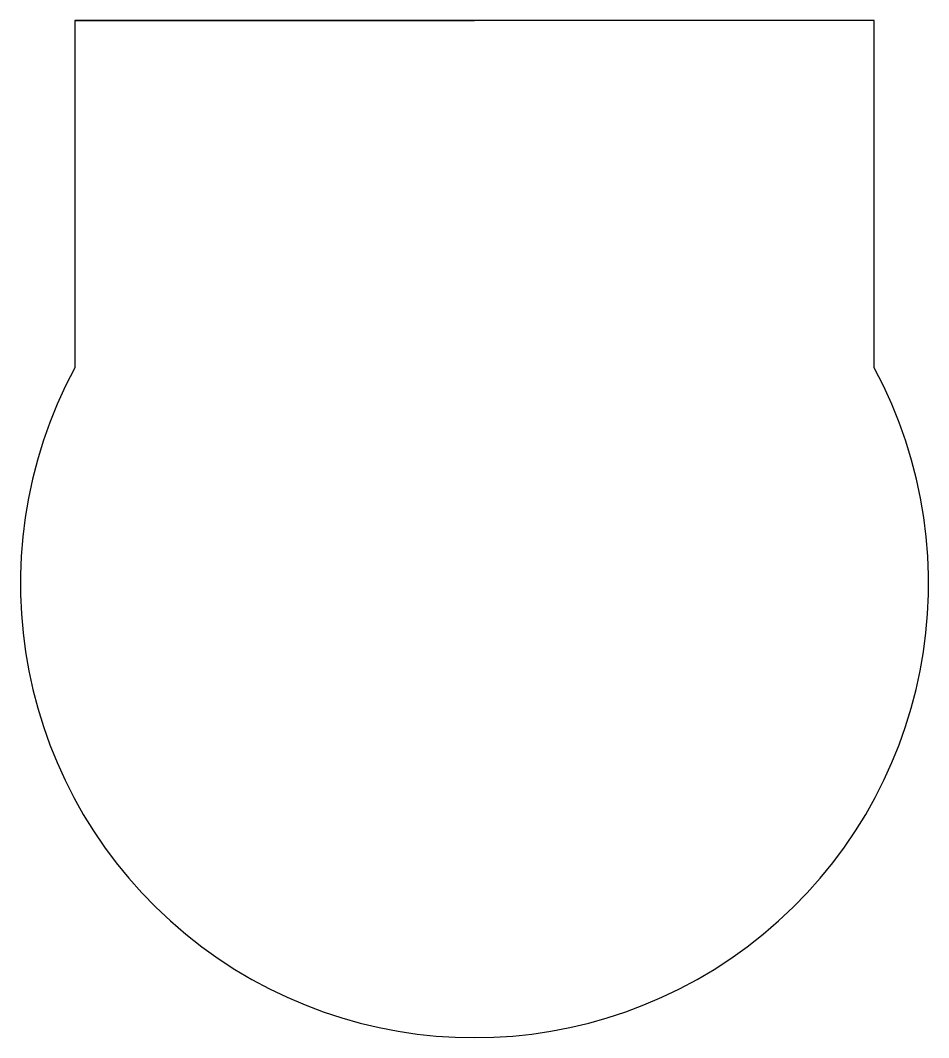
# Model space of a CAD drawing. Header units: millimetres. Extents: x -12.5 to 12.5, y -12.5 to 15.5.
import ezdxf

# ---------------------------------------------------------------- set-up
doc = ezdxf.new("R2010")
doc.units = ezdxf.units.MM
doc.layers.get('0').update_dxf_attribs({"linetype": 'CONTINUOUS'})

msp = doc.modelspace()

# ---------------------------------------------------------------- linework, layer by layer
for p in [(-11, 15.5), (11, 15.5)]:
    msp.add_line(p, (0, 15.5))
msp.add_lwpolyline([(-11, 5.937, 1.676106), (11, 5.937), (11, 15.5), (-11, 15.5)], format="xyb", close=True)

doc.saveas('drawing.dxf')
